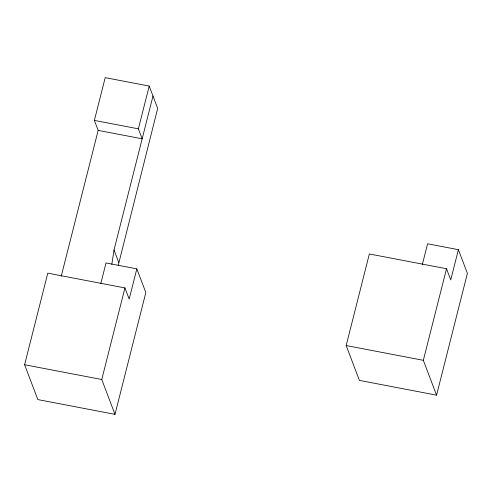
<?xml version="1.0" encoding="UTF-8"?>
<svg xmlns="http://www.w3.org/2000/svg" width="492" height="492" viewBox="0 0 492 492"><rect width="100%" height="100%" fill="white"/><g stroke="black" fill="none" stroke-linecap="round" stroke-linejoin="round"><path stroke-width="0.74" d="M111.819 264.425L114.015 249.998L152.994 96.038M118.246 265.397L157.686 108.394L149.205 86.069L105.208 77.644L94.378 120.417L98.166 130.38L61.223 276.289M136.838 268.866L145.829 292.549L114.993 414.356L37.835 399.584L24.6 364.738L47.785 273.158L124.943 287.931L129.187 299.093L136.838 268.866L106.02 262.968L100.792 283.607M98.166 130.38L142.163 138.805L138.381 128.836L149.205 86.069M114.993 414.356L101.758 379.51L124.943 287.931M458.403 249.678L467.4 273.361L436.564 395.162L359.406 380.39L346.171 345.55L369.351 253.964L446.515 268.737L450.752 279.899L458.403 249.678L427.585 243.78L422.364 264.419M436.564 395.162L423.329 360.316L446.515 268.737M94.378 120.417L138.381 128.836M346.171 345.55L423.329 360.316M24.6 364.738L101.758 379.51M114.015 249.998L118.707 262.359"/></g></svg>
